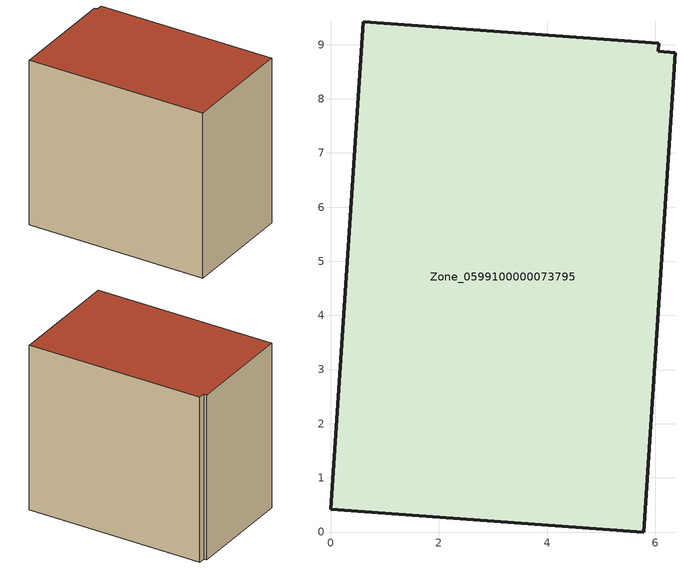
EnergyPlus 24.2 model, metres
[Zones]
Zone_0599100000073795
 floor ground (C_G): 0,0.42 0.6,9.42 6.06,9.02 6.05,8.88 6.36,8.85 5.78,0 z0
 wall outside (C_F): 0.6,9.42 0,0.42 5.78,0 6.36,8.85 6.05,8.88 6.06,9.02 0.6,9.42 z0:8.39
 roof outside (C_R): 0,0.42 5.78,0 6.36,8.85 6.05,8.88 6.06,9.02 0.6,9.42 z8.39
[BUILDING]
Pand.0599100000073795: North Axis=0; Terrain=City; Loads Convergence Tolerance Value=0.04; Temperature Convergence Tolerance Value=0.4; Solar Distribution=FullExterior; Maximum Number of Warmup Days=25; Minimum Number of Warmup Days=1
[Site:Location]
Rotterdam.The.Hague.AP_ZH_NLD Design_Conditions: Latitude=51.96; Longitude=4.45; Time Zone=1; Elevation=-4.5
[SITE:GROUNDTEMPERATURE:BUILDINGSURFACE]
18, 18, 18, 18, 18, 18, 18, 18, 18, 18, 18, 18
[MATERIAL] Thermal Absorptance=0.9; Solar Absorptance=0.7; Visible Absorptance=0.7
Name | Roughness | Thickness | Conductivity | Density | Specific Heat
G.TI.1946-1964 | MediumSmooth | 0.15 | 1 | 540 | 1210
F.TI.1946-1964 | Rough | 0.3 | 0.857143 | 1920 | 840
R.TI.1946-1964 | MediumRough | 0.2 | 0.277778 | 1500 | 1000
[CONSTRUCTION]
C_G: G.TI.1946-1964
C_F: F.TI.1946-1964
C_R: R.TI.1946-1964
[ZONE]
Zone_0599100000073795: Type=1; Multiplier=1; Ceiling Height=Autocalculate; Volume=Autocalculate; Floor Area=autocalculate; Part of Total Floor Area=Yes
[ZONEINFILTRATION:DESIGNFLOWRATE]
Infil_Zone_0599100000073795: Zone or ZoneList or Space or SpaceList=Zone_0599100000073795; Schedule=AlwaysOn; Design Flow Rate Calculation Method=Flow/Area; Flow Rate per Floor Area=0.003; Constant Term Coefficient=1; Temperature Term Coefficient=0; Velocity Term Coefficient=0; Velocity Squared Term Coefficient=0
[HVACTEMPLATE:ZONE:IDEALLOADSAIRSYSTEM]
Zone_0599100000073795: Maximum Heating Supply Air Temperature=50; Minimum Cooling Supply Air Temperature=13; Maximum Heating Supply Air Humidity Ratio=0.0156; Minimum Cooling Supply Air Humidity Ratio=0.0077; Heating Limit=NoLimit; Cooling Limit=NoLimit; Dehumidification Control Type=ConstantSensibleHeatRatio; Cooling Sensible Heat Ratio=0.7; Dehumidification Setpoint=60; Humidification Control Type=None; Humidification Setpoint=30; Outdoor Air Method=None; Outdoor Air Flow Rate per Person=0.00944; Outdoor Air Flow Rate per Zone Floor Area=0; Outdoor Air Flow Rate per Zone=0; Demand Controlled Ventilation Type=None; Outdoor Air Economizer Type=NoEconomizer; Heat Recovery Type=None; Sensible Heat Recovery Effectiveness=0.7; Latent Heat Recovery Effectiveness=0.65
[ZONECONTROL:THERMOSTAT]
ThermostatControl_Zone_0599100000073795: Zone or ZoneList=Zone_0599100000073795; Control Type Schedule=DualSetpointControlType; Control 1=Thermostat_Zone_0599100000073795; Temperature Difference Between Cutout And Setpoint=0
[THERMOSTATSETPOINT:DUALSETPOINT]
Thermostat_Zone_0599100000073795: Heating Setpoint Temperature Schedule=HeatingSetpoint_Zone_0599100000073795; Cooling Setpoint Temperature Schedule=CoolingSetpoint_Zone_0599100000073795
[SCHEDULE:COMPACT]
HeatingSetpoint_Zone_0599100000073795: Through: 12/31, For: AllDays, Until: 24:00, 21
CoolingSetpoint_Zone_0599100000073795: Through: 12/31, For: AllDays, Until: 24:00, 24
DualSetpointControlType: Through: 12/31, For: AllDays, Until: 24:00, 4
AlwaysOn: Through: 12/31, For: AllDays, Until: 24:00, 1
